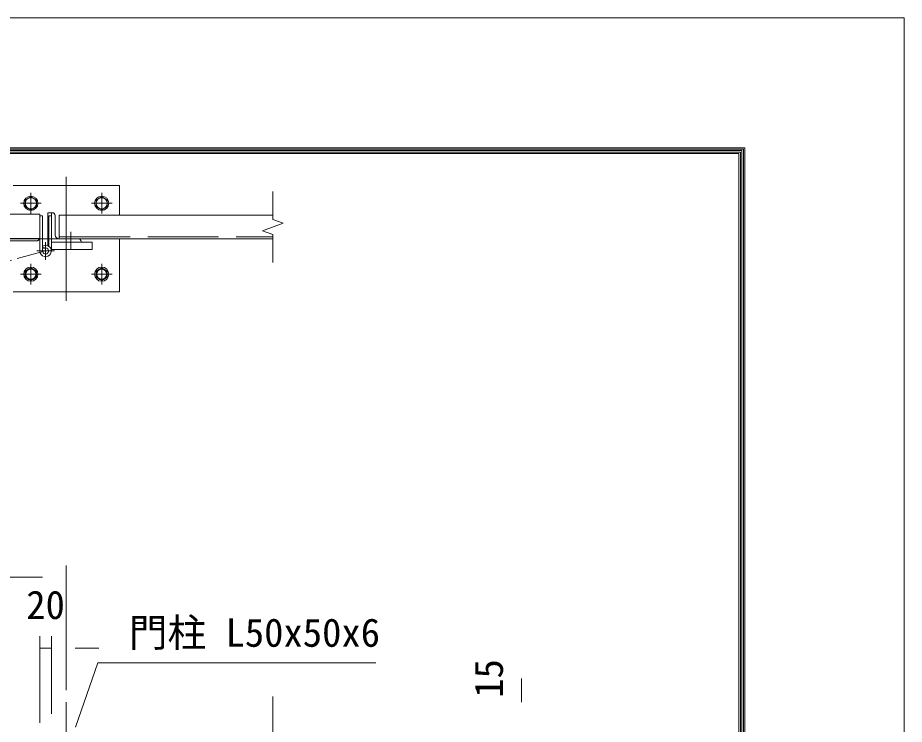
# Model space of a CAD drawing. Units: millimetres, scale not verified. Extents: x -4200 to 4200, y -2970 to 2970.
# Drawn here: x 2698 to 4200, y 1774 to 2970 of the extents above; entities that cross this region are included whole.
import ezdxf
from ezdxf.enums import TextEntityAlignment as Align

# ---------------------------------------------------------------- set-up
doc = ezdxf.new("R2010")
doc.units = ezdxf.units.MM
doc.header["$LTSCALE"] = 20
for name, pattern in [('DASHED', [7.5, 6, -1.5]), ('USER1', [50.8, 31.75, -6.35, 6.35, -6.35]), ('USER2', [5, 2.5, -0.5, 0.5, -0.5, 0.5, -0.5])]:
    doc.linetypes.add(name, pattern=pattern)
for name, color, linetype, lineweight in [('0-0_D-STR1', 1, 'Continuous', 18), ('0-1_D-BMK', 2, 'USER1', 13), ('0-2_D-STR3', 3, 'Continuous', 13), ('0-3_D-STR-DIM', 7, 'Continuous', 9), ('0-5_D-STR-TXT', 7, 'Continuous', 9), ('0-7_D-TTL', 7, 'Continuous', 9)]:
    doc.layers.add(name, color=color, linetype=linetype, lineweight=lineweight)
doc.styles.add('ＭＳ ゴシック', font='')
doc.styles.get('ＭＳ ゴシック').set_extended_font_data('MS Gothic')

msp = doc.modelspace()

# ---------------------------------------------------------------- linework, layer by layer
at = {"layer": '0-0_D-STR1'}
for p, q in [((1785.51, 2637.35), (2735.51, 2637.35)), ((2735.51, 2637.35), (2735.51, 2597.35)), ((2761.51, 2635.35), (2761.51, 2602.35)), ((2768.51, 2635.85), (2768.51, 2595.85)), ((2768.51, 2635.85), (3130.51, 2635.85)), ((1790.51, 2592.35), (2730.51, 2592.35)), ((2768.01, 2595.85), (2801.01, 2595.85)), ((2768.51, 2595.85), (3130.51, 2595.85))]:
    msp.add_line(p, q, dxfattribs=at)
at = {"layer": '0-0_D-STR1', "linetype": 'DASHED'}
for p, q in [((2768.51, 2598.85), (3130.51, 2598.85)), ((1785.61, 2596.35), (2735.41, 2596.35))]:
    msp.add_line(p, q, dxfattribs=at)
at = {"layer": '0-0_D-STR1'}
for points in [[(2755.51, 2589.85), (2755.51, 2639.85), (2757.01, 2639.85)], [(2805.51, 2591.35), (2805.51, 2589.85), (2755.51, 2589.85)]]:
    msp.add_lwpolyline(points, dxfattribs=at)
for centre, radius, start, end in [((2757.01, 2635.35), 4.5, 360, 90), ((2768.01, 2602.35), 6.5, 180, 270), ((2801.01, 2591.35), 4.5, 360, 90)]:
    msp.add_arc(centre, radius, start, end, dxfattribs=at)
at = {"layer": '0-0_D-STR1', "linetype": 'DASHED'}
msp.add_arc((2730.51, 2597.35), 5, 270, 0, dxfattribs=at)
at = {"layer": '0-1_D-BMK'}
for p, q in [((2780.51, 2700.85), (2780.51, 2490.85)), ((2720.51, 2638.35), (2720.51, 2673.35)), ((2840.51, 2638.35), (2840.51, 2673.35)), ((2703.01, 2655.85), (2738.01, 2655.85)), ((2858.01, 2655.85), (2823.01, 2655.85)), ((2788.51, 2607.35), (2788.51, 2578.35)), ((2885.51, 2595.85), (2675.51, 2595.85)), ((2745.51, 2560.29), (2745.51, 2590.02)), ((2730.65, 2575.15), (2760.37, 2575.15)), ((2720.51, 2553.35), (2720.51, 2518.35)), ((2840.51, 2553.35), (2840.51, 2518.35)), ((2703.01, 2535.85), (2738.01, 2535.85)), ((2858.01, 2535.85), (2823.01, 2535.85)), ((2780.51, 1811.37), (2780.51, -143.63))]:
    msp.add_line(p, q, dxfattribs=at)
at = {"layer": '0-1_D-BMK', "linetype": 'USER2'}
msp.add_line((2745.51, 2575.15), (1818.07, 2326.65), dxfattribs=at)
at = {"layer": '0-2_D-STR3'}
for p, q in [((2870.51, 2685.85), (2690.51, 2685.85)), ((2870.51, 2635.85), (2870.51, 2685.85)), ((2720.51, 2666.8), (2711.01, 2661.36)), ((2711.01, 2661.36), (2711.01, 2650.35)), ((2720.51, 2666.8), (2730.01, 2661.36)), ((2730.01, 2661.36), (2730.01, 2650.35)), ((2840.51, 2666.8), (2831.01, 2661.36)), ((2831.01, 2661.36), (2831.01, 2650.35)), ((2840.51, 2666.8), (2850.01, 2661.36)), ((2850.01, 2661.36), (2850.01, 2650.35)), ((2720.51, 2644.9), (2711.01, 2650.35)), ((2720.51, 2644.9), (2730.01, 2650.35)), ((2840.51, 2644.9), (2831.01, 2650.35)), ((2840.51, 2644.9), (2850.01, 2650.35)), ((2735.81, 2575.15), (2735.81, 2634.85)), ((2740.31, 2634.85), (2735.81, 2634.85)), ((2740.31, 2575.15), (2740.31, 2634.85)), ((2755.21, 2575.15), (2755.21, 2634.85)), ((2755.51, 2639.85), (2755.51, 2577.85)), ((2740.31, 2583.34), (2742.72, 2579.54)), ((2824.51, 2589.85), (2755.51, 2589.85)), ((2824.51, 2589.85), (2824.51, 2577.85)), ((2755.21, 2577.85), (2824.51, 2577.85)), ((2720.51, 2546.8), (2711.01, 2541.36)), ((2711.01, 2541.36), (2711.01, 2530.35)), ((2720.51, 2546.8), (2730.01, 2541.36)), ((2730.01, 2541.36), (2730.01, 2530.35)), ((2840.51, 2546.8), (2831.01, 2541.36)), ((2831.01, 2541.36), (2831.01, 2530.35)), ((2840.51, 2546.8), (2850.01, 2541.36)), ((2850.01, 2541.36), (2850.01, 2530.35)), ((2720.51, 2524.9), (2711.01, 2530.35)), ((2720.51, 2524.9), (2730.01, 2530.35)), ((2840.51, 2524.9), (2831.01, 2530.35)), ((2840.51, 2524.9), (2850.01, 2530.35))]:
    msp.add_line(p, q, dxfattribs=at)
for points in [[(2749.51, 2583.99), (2749.51, 2639.85), (2755.51, 2639.85)], [(2750.71, 2583.34), (2750.71, 2634.85), (2755.21, 2634.85)], [(2690.51, 2505.85), (2870.51, 2505.85), (2870.51, 2595.85)]]:
    msp.add_lwpolyline(points, dxfattribs=at)
for centre, radius in [((2720.51, 2655.85), 12), ((2720.51, 2655.85), 9.5), ((2840.51, 2655.85), 12), ((2840.51, 2655.85), 9.5), ((2720.51, 2535.85), 12), ((2720.51, 2535.85), 9.5), ((2720.51, 2535.85), 8.5), ((2840.51, 2535.85), 12), ((2840.51, 2535.85), 9.5), ((2840.51, 2535.85), 8.5)]:
    msp.add_circle(centre, radius, dxfattribs=at)
for radius in [9.7, 5.2]:
    msp.add_arc((2745.51, 2575.15), radius, 180, 122.41735, dxfattribs=at)
at = {"layer": '0-3_D-STR-DIM'}
for p, q in [((3130.51, 2675.85), (3130.51, 2628.68)), ((3148.13, 2622.27), (3130.51, 2628.68)), ((3112.89, 2609.44), (3148.13, 2622.27)), ((3130.51, 2603.03), (3112.89, 2609.44)), ((3130.51, 2603.03), (3130.51, 2555.85)), ((2780.51, 1831.37), (2780.51, 2042.86)), ((820.51, 2022.86), (2740.51, 2022.86)), ((2735.51, 1776.37), (2735.51, 1922.86)), ((2735.51, 1776.37), (2735.51, 1922.86)), ((2755.51, 1791.37), (2755.51, 1922.86)), ((2755.51, 1902.86), (2735.51, 1902.86)), ((2795.51, 1902.86), (2835.51, 1902.86)), ((3551.56, 1811.37), (3551.56, 1851.37)), ((3130.51, 1820.82), (3130.51, 860.59))]:
    msp.add_line(p, q, dxfattribs=at)
at = {"layer": '0-5_D-STR-TXT'}
msp.add_lwpolyline([(3305.15, 1878.02), (2834.18, 1878.02), (2796.2, 1768.71)], dxfattribs=at)
at = {"layer": '0-7_D-TTL', "color": 2, "lineweight": 18}
msp.add_lwpolyline([(-4200, 2970), (4200, 2970), (4200, -2970), (-4200, -2970)], close=True, dxfattribs=at)
at = {"layer": '0-7_D-TTL'}
for points in [[(-3930, 2750), (3930, 2750), (3930, -2750), (-3930, -2750)], [(-3927.5, 2747.5), (3927.5, 2747.5), (3927.5, -2747.5), (-3927.5, -2747.5)], [(-3925, 2745), (3925, 2745), (3925, -2745), (-3925, -2745)], [(-3922.5, 2742.5), (3922.5, 2742.5), (3922.5, -2742.5), (-3922.5, -2742.5)], [(-3920, 2740), (3920, 2740), (3920, -2740), (-3920, -2740)]]:
    msp.add_lwpolyline(points, close=True, dxfattribs=at)

# ---------------------------------------------------------------- texts
at = {"layer": '0-3_D-STR-DIM', "style": 'ＭＳ ゴシック'}
msp.add_text('20', height=48.09, dxfattribs=at).set_placement((2712.76, 1937.61), align=Align.BOTTOM_LEFT)
msp.add_text('15', height=48.09, rotation=90, dxfattribs=at).set_placement((3534.62, 1818.67), align=Align.BOTTOM_LEFT)
at = {"layer": '0-5_D-STR-TXT', "style": 'ＭＳ ゴシック'}
msp.add_text('門柱 L50x50x6', height=48.09, dxfattribs=at).set_placement((2886.37, 1890.6), align=Align.BOTTOM_LEFT)

doc.saveas('drawing.dxf')
